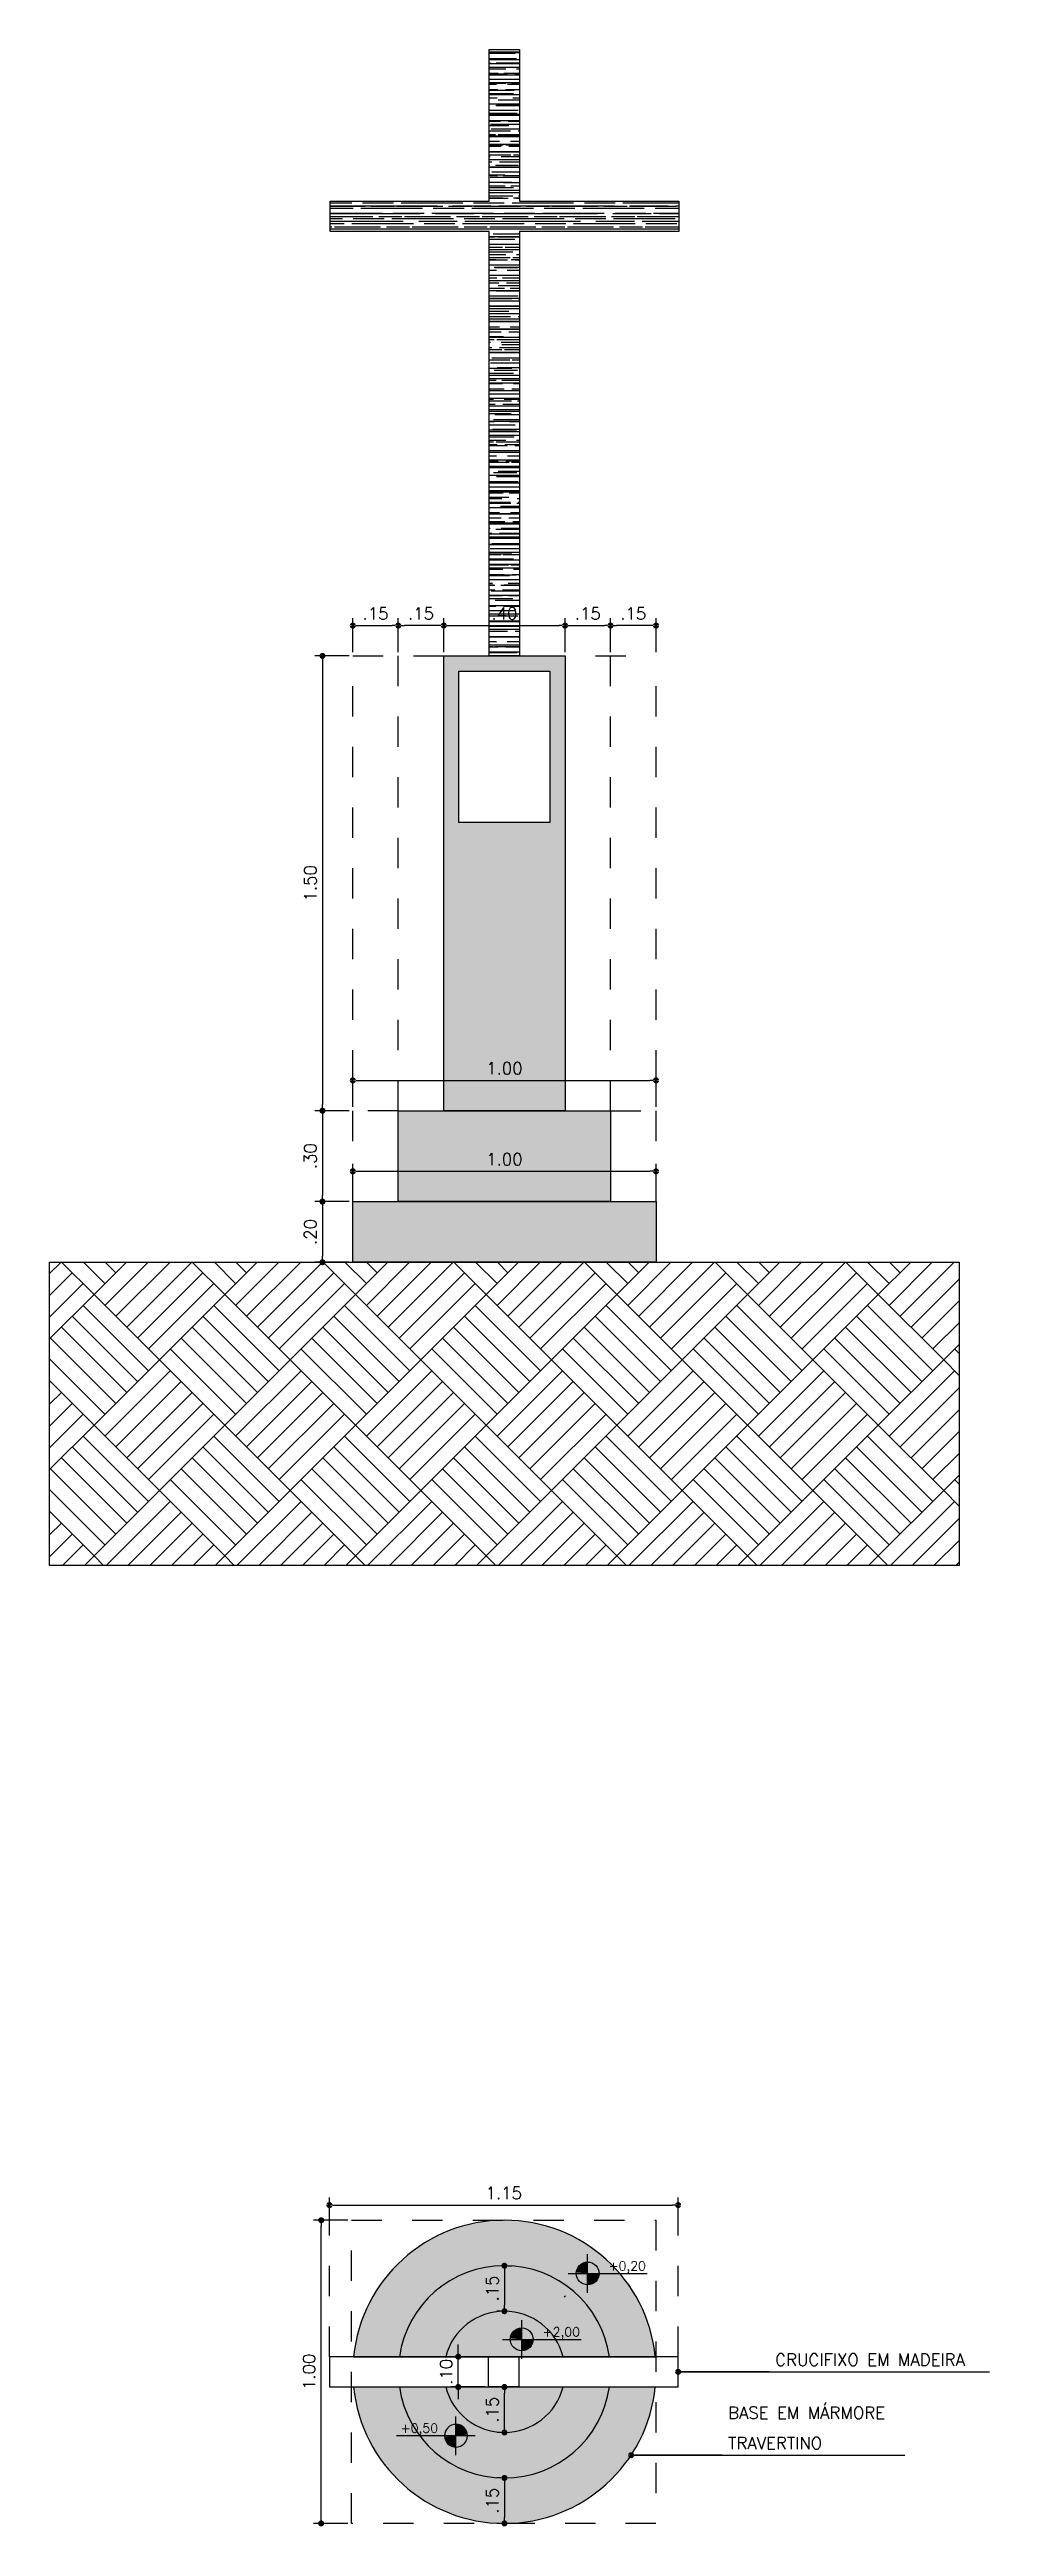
# Model space of a CAD drawing. Extents: x 387222 to 388513, y 9633222 to 9634061.
# Drawn here: x 387690.44 to 387693.54, y 9633411.66 to 9633419.83 of the extents above; entities that cross this region are included whole.
import ezdxf
from ezdxf.enums import TextEntityAlignment as Align

# ---------------------------------------------------------------- set-up
doc = ezdxf.new("R2010")
doc.units = 0
doc.header["$LTSCALE"] = 0.049213
doc.header["$PDSIZE"] = -2.5
doc.linetypes.add('ACAD_PROJEÇÃO', pattern=[0.2, 0.1, -0.1])
doc.layers.get('Defpoints').update_dxf_attribs({"color": 8})
for name, color, linetype in [('AI-Cotas', 12, 'Continuous'), ('AI-Hatch', 253, 'Continuous'), ('AI-Pen 01', 1, 'Continuous'), ('HACH', 8, 'Continuous'), ('HACHURA', 253, 'Continuous'), ('P2', 2, 'Continuous'), ('PROJEÇÃO', 8, 'ACAD_PROJEÇÃO')]:
    doc.layers.add(name, color=color, linetype=linetype)
doc.styles.add('RS', font='ROMANS.SHX', dxfattribs={"width": 1.1})
doc.styles.add('RS20', font='romans.shx', dxfattribs={"height": 0.04})
doc.dimstyles.new('Cota 20', dxfattribs={"dimscale": 0.02, "dimtxt": 0.04, "dimasz": 1, "dimexe": 1.25, "dimexo": 0.625, "dimgap": 1, "dimtad": 1, "dimzin": 4, "dimdsep": 46, "dimtxsty": 'RS20', "dimblk": 'DOT', "dimcen": 0.1, "dimclrt": 2, "dimadec": 0, "dimazin": 0, "dimtfac": 1, "dimtix": 1, "dimtmove": 0, "dimatfit": 3, "dimldrblk": 'DOT', "dimfxl": 1, "dimarcsym": 0})
pattern_1 = [(50, (0, 0), (0.0364369337992, -0.00318781710778), [0.00381, -0.04191]), (355, (0, 0), (-0.007048684285, 0.0382113690478), [0.003048, -0.033528116834]), (100.4514447, (0.003036, -0.000266), (0.02938824941807, 0.03502355038244), [0.00323800176, -0.03561804892]), (46.1842, (0, 0.01016), (0.05421580817843, -0.00840846558655), [0.005715, -0.062865]), (96.63555761, (0.00452, 0.00946), (0.0474808268103, 0.04948522491954), [0.004857004628, -0.053427121632]), (351.18415117, (0, 0.01016), (0.047480826813, 0.0494852249171), [0.004571993414, -0.050291946384]), (21, (0.00508, 0.00762), (0.03032287825383, -0.02045303963742), [0.00381, -0.04191]), (326, (0.00508, 0.00762), (0.01236040566953, 0.03683759322446), [0.003048, -0.033528]), (71.451445, (0.007607, 0.005916), (0.04268328385574, 0.01638455377718), [0.00323800176, -0.03561798752]), (37.5, (0, 0), (0.000617720650118, 0.01691100777463), [0, -0.0331216, 0, -0.034036, 0, -0.033655]), (7.5, (0, 0), (0.01336393250206, 0.020036114963624), [0, -0.0194056, 0, -0.0323596, 0, -0.012827]), (327.5, (-0.011328, 0), (0.027118119033374, -0.001145748798535), [0, -0.0127, 0, -0.039624, 0, -0.052578]), (317.5, (-0.016408, 0), (0.029625836277204, 0.005085298206667), [0, -0.01651, 0, -0.0263144, 0, -0.037338])]

# ---------------------------------------------------------------- blocks, each defined once
blk = doc.blocks.new('_Dot')
at = {"color": 0, "linetype": 'ByBlock', "lineweight": -2}
blk.add_line((-0.5, 0), (-1, 0), dxfattribs=at)
at = {"color": 0, "linetype": 'ByBlock', "const_width": 0.5}
blk.add_lwpolyline([(-0.25, 0, 1), (0.25, 0, 1)], format="xyb", close=True, dxfattribs=at)
blk = doc.blocks.new('*D547')
at = {"layer": 'AI-Cotas', "color": 0, "lineweight": -2, "transparency": 16777216}
for p, q in [((387692.1419, 9633417.8435), (387692.1419, 9633417.956)), ((387692.2919, 9633417.8435), (387692.2919, 9633417.956)), ((387692.1619, 9633417.931), (387692.2719, 9633417.931))]:
    blk.add_line(p, q, dxfattribs=at)
at = {"layer": 'Defpoints', "color": 0, "transparency": 16777216}
for p in [(387692.2919, 9633417.931), (387692.1419, 9633417.831), (387692.2919, 9633417.831)]:
    blk.add_point(p, dxfattribs=at)
at = {"layer": 'AI-Cotas', "color": 0, "lineweight": -2, "transparency": 16777216, "xscale": 0.02, "yscale": 0.02, "zscale": 0.02, "rotation": 180}
blk.add_blockref('_Dot', (387692.1419, 9633417.931), dxfattribs=at)
at = {"layer": 'AI-Cotas', "color": 0, "lineweight": -2, "transparency": 16777216, "xscale": 0.02, "yscale": 0.02, "zscale": 0.02}
blk.add_blockref('_Dot', (387692.2919, 9633417.931), dxfattribs=at)
at = {"layer": 'AI-Cotas', "color": 2, "transparency": 16777216, "insert": (387692.2169, 9633417.971), "char_height": 0.04, "attachment_point": 5, "style": 'RS20'}
blk.add_mtext('.15', dxfattribs=at)
blk = doc.blocks.new('*D548')
at = {"layer": 'AI-Cotas', "color": 0, "lineweight": -2, "transparency": 16777216}
for p, q in [((387692.2919, 9633417.8435), (387692.2919, 9633417.956)), ((387692.4419, 9633417.8435), (387692.4419, 9633417.956)), ((387692.4219, 9633417.931), (387692.3119, 9633417.931))]:
    blk.add_line(p, q, dxfattribs=at)
at = {"layer": 'Defpoints', "color": 0, "transparency": 16777216}
for p in [(387692.2919, 9633417.931), (387692.2919, 9633417.831), (387692.4419, 9633417.831)]:
    blk.add_point(p, dxfattribs=at)
at = {"layer": 'AI-Cotas', "color": 0, "lineweight": -2, "transparency": 16777216, "xscale": 0.02, "yscale": 0.02, "zscale": 0.02, "rotation": 180}
blk.add_blockref('_Dot', (387692.2919, 9633417.931), dxfattribs=at)
at = {"layer": 'AI-Cotas', "color": 0, "lineweight": -2, "transparency": 16777216, "xscale": 0.02, "yscale": 0.02, "zscale": 0.02}
blk.add_blockref('_Dot', (387692.4419, 9633417.931), dxfattribs=at)
at = {"layer": 'AI-Cotas', "color": 2, "transparency": 16777216, "insert": (387692.3669, 9633417.971), "char_height": 0.04, "attachment_point": 5, "style": 'RS20'}
blk.add_mtext('.15', dxfattribs=at)
blk = doc.blocks.new('*D550')
at = {"layer": 'AI-Cotas', "color": 0, "lineweight": -2, "transparency": 16777216}
for p, q in [((387691.5919, 9633417.8435), (387691.5919, 9633417.956)), ((387691.7419, 9633417.8435), (387691.7419, 9633417.956)), ((387691.7219, 9633417.931), (387691.6119, 9633417.931))]:
    blk.add_line(p, q, dxfattribs=at)
at = {"layer": 'Defpoints', "color": 0, "transparency": 16777216}
for p in [(387691.5919, 9633417.931), (387691.5919, 9633417.831), (387691.7419, 9633417.831)]:
    blk.add_point(p, dxfattribs=at)
at = {"layer": 'AI-Cotas', "color": 0, "lineweight": -2, "transparency": 16777216, "xscale": 0.02, "yscale": 0.02, "zscale": 0.02, "rotation": 180}
blk.add_blockref('_Dot', (387691.5919, 9633417.931), dxfattribs=at)
at = {"layer": 'AI-Cotas', "color": 0, "lineweight": -2, "transparency": 16777216, "xscale": 0.02, "yscale": 0.02, "zscale": 0.02}
blk.add_blockref('_Dot', (387691.7419, 9633417.931), dxfattribs=at)
at = {"layer": 'AI-Cotas', "color": 2, "transparency": 16777216, "insert": (387691.6669, 9633417.971), "char_height": 0.04, "attachment_point": 5, "style": 'RS20'}
blk.add_mtext('.15', dxfattribs=at)
blk = doc.blocks.new('*D549')
at = {"layer": 'AI-Cotas', "color": 0, "lineweight": -2, "transparency": 16777216}
for p, q in [((387691.4419, 9633417.8435), (387691.4419, 9633417.956)), ((387691.5919, 9633417.8435), (387691.5919, 9633417.956)), ((387691.4619, 9633417.931), (387691.5719, 9633417.931))]:
    blk.add_line(p, q, dxfattribs=at)
at = {"layer": 'Defpoints', "color": 0, "transparency": 16777216}
for p in [(387691.5919, 9633417.931), (387691.4419, 9633417.831), (387691.5919, 9633417.831)]:
    blk.add_point(p, dxfattribs=at)
at = {"layer": 'AI-Cotas', "color": 0, "lineweight": -2, "transparency": 16777216, "xscale": 0.02, "yscale": 0.02, "zscale": 0.02, "rotation": 180}
blk.add_blockref('_Dot', (387691.4419, 9633417.931), dxfattribs=at)
at = {"layer": 'AI-Cotas', "color": 0, "lineweight": -2, "transparency": 16777216, "xscale": 0.02, "yscale": 0.02, "zscale": 0.02}
blk.add_blockref('_Dot', (387691.5919, 9633417.931), dxfattribs=at)
at = {"layer": 'AI-Cotas', "color": 2, "transparency": 16777216, "insert": (387691.5169, 9633417.971), "char_height": 0.04, "attachment_point": 5, "style": 'RS20'}
blk.add_mtext('.15', dxfattribs=at)
blk = doc.blocks.new('*D551')
at = {"layer": 'AI-Cotas', "color": 0, "lineweight": -2, "transparency": 16777216}
for p, q in [((387691.7419, 9633417.8435), (387691.7419, 9633417.956)), ((387692.1419, 9633417.8435), (387692.1419, 9633417.956)), ((387691.7619, 9633417.931), (387692.1219, 9633417.931))]:
    blk.add_line(p, q, dxfattribs=at)
at = {"layer": 'Defpoints', "color": 0, "transparency": 16777216}
for p in [(387692.1419, 9633417.931), (387691.7419, 9633417.831), (387692.1419, 9633417.831)]:
    blk.add_point(p, dxfattribs=at)
at = {"layer": 'AI-Cotas', "color": 0, "lineweight": -2, "transparency": 16777216, "xscale": 0.02, "yscale": 0.02, "zscale": 0.02, "rotation": 180}
blk.add_blockref('_Dot', (387691.7419, 9633417.931), dxfattribs=at)
at = {"layer": 'AI-Cotas', "color": 0, "lineweight": -2, "transparency": 16777216, "xscale": 0.02, "yscale": 0.02, "zscale": 0.02}
blk.add_blockref('_Dot', (387692.1419, 9633417.931), dxfattribs=at)
at = {"layer": 'AI-Cotas', "color": 2, "transparency": 16777216, "insert": (387691.9419, 9633417.971), "char_height": 0.04, "attachment_point": 5, "style": 'RS20'}
blk.add_mtext('.40', dxfattribs=at)
blk = doc.blocks.new('*D555')
at = {"layer": 'AI-Cotas', "color": 0, "lineweight": -2, "transparency": 16777216}
for p, q in [((387691.4294, 9633417.831), (387691.3169, 9633417.831)), ((387691.3419, 9633417.811), (387691.3419, 9633416.351)), ((387691.4294, 9633416.331), (387691.3169, 9633416.331))]:
    blk.add_line(p, q, dxfattribs=at)
at = {"layer": 'Defpoints', "color": 0, "transparency": 16777216}
for p in [(387691.4419, 9633417.831), (387691.3419, 9633416.331), (387691.4419, 9633416.331)]:
    blk.add_point(p, dxfattribs=at)
at = {"layer": 'AI-Cotas', "color": 0, "lineweight": -2, "transparency": 16777216, "xscale": 0.02, "yscale": 0.02, "zscale": 0.02}
for p, rotation in [((387691.3419, 9633417.831), 90), ((387691.3419, 9633416.331), 270)]:
    blk.add_blockref('_Dot', p, dxfattribs=dict(at, rotation=rotation))
at = {"layer": 'AI-Cotas', "color": 2, "transparency": 16777216, "insert": (387691.3019, 9633417.081), "char_height": 0.04, "attachment_point": 5, "rotation": 90, "style": 'RS20'}
blk.add_mtext('1.50', dxfattribs=at)
blk = doc.blocks.new('*D556')
at = {"layer": 'AI-Cotas', "color": 0, "lineweight": -2, "transparency": 16777216}
for p, q in [((387691.4294, 9633416.331), (387691.3169, 9633416.331)), ((387691.3419, 9633416.311), (387691.3419, 9633416.051)), ((387691.4294, 9633416.031), (387691.3169, 9633416.031))]:
    blk.add_line(p, q, dxfattribs=at)
at = {"layer": 'Defpoints', "color": 0, "transparency": 16777216}
for p in [(387691.4419, 9633416.331), (387691.3419, 9633416.031), (387691.4419, 9633416.031)]:
    blk.add_point(p, dxfattribs=at)
at = {"layer": 'AI-Cotas', "color": 0, "lineweight": -2, "transparency": 16777216, "xscale": 0.02, "yscale": 0.02, "zscale": 0.02}
for p, rotation in [((387691.3419, 9633416.331), 90), ((387691.3419, 9633416.031), 270)]:
    blk.add_blockref('_Dot', p, dxfattribs=dict(at, rotation=rotation))
at = {"layer": 'AI-Cotas', "color": 2, "transparency": 16777216, "insert": (387691.3019, 9633416.181), "char_height": 0.04, "attachment_point": 5, "rotation": 90, "style": 'RS20'}
blk.add_mtext('.30', dxfattribs=at)
blk = doc.blocks.new('*D557')
at = {"layer": 'AI-Cotas', "color": 0, "lineweight": -2, "transparency": 16777216}
for p, q in [((387691.4294, 9633416.031), (387691.3169, 9633416.031)), ((387691.3419, 9633416.011), (387691.3419, 9633415.851)), ((387691.4294, 9633415.831), (387691.3169, 9633415.831))]:
    blk.add_line(p, q, dxfattribs=at)
at = {"layer": 'Defpoints', "color": 0, "transparency": 16777216}
for p in [(387691.4419, 9633416.031), (387691.3419, 9633415.831), (387691.4419, 9633415.831)]:
    blk.add_point(p, dxfattribs=at)
at = {"layer": 'AI-Cotas', "color": 0, "lineweight": -2, "transparency": 16777216, "xscale": 0.02, "yscale": 0.02, "zscale": 0.02}
for p, rotation in [((387691.3419, 9633416.031), 90), ((387691.3419, 9633415.831), 270)]:
    blk.add_blockref('_Dot', p, dxfattribs=dict(at, rotation=rotation))
at = {"layer": 'AI-Cotas', "color": 2, "transparency": 16777216, "insert": (387691.3019, 9633415.931), "char_height": 0.04, "attachment_point": 5, "rotation": 90, "style": 'RS20'}
blk.add_mtext('.20', dxfattribs=at)
blk = doc.blocks.new('*D558')
at = {"layer": 'AI-Cotas', "color": 0, "lineweight": -2, "transparency": 16777216}
for p, q in [((387691.4419, 9633416.0435), (387691.4419, 9633416.156)), ((387692.4419, 9633416.0435), (387692.4419, 9633416.156)), ((387691.4619, 9633416.131), (387692.4219, 9633416.131))]:
    blk.add_line(p, q, dxfattribs=at)
at = {"layer": 'Defpoints', "color": 0, "transparency": 16777216}
for p in [(387692.4419, 9633416.131), (387691.4419, 9633416.031), (387692.4419, 9633416.031)]:
    blk.add_point(p, dxfattribs=at)
at = {"layer": 'AI-Cotas', "color": 0, "lineweight": -2, "transparency": 16777216, "xscale": 0.02, "yscale": 0.02, "zscale": 0.02, "rotation": 180}
blk.add_blockref('_Dot', (387691.4419, 9633416.131), dxfattribs=at)
at = {"layer": 'AI-Cotas', "color": 0, "lineweight": -2, "transparency": 16777216, "xscale": 0.02, "yscale": 0.02, "zscale": 0.02}
blk.add_blockref('_Dot', (387692.4419, 9633416.131), dxfattribs=at)
at = {"layer": 'AI-Cotas', "color": 2, "transparency": 16777216, "insert": (387691.9419, 9633416.171), "char_height": 0.04, "attachment_point": 5, "style": 'RS20'}
blk.add_mtext('1.00', dxfattribs=at)
blk = doc.blocks.new('*D559')
at = {"layer": 'AI-Cotas', "color": 0, "lineweight": -2, "transparency": 16777216}
for p, q in [((387691.4419, 9633416.3435), (387691.4419, 9633416.456)), ((387691.4619, 9633416.431), (387692.4219, 9633416.431)), ((387692.4419, 9633416.3435), (387692.4419, 9633416.456))]:
    blk.add_line(p, q, dxfattribs=at)
at = {"layer": 'Defpoints', "color": 0, "transparency": 16777216}
for p in [(387692.4419, 9633416.431), (387691.4419, 9633416.331), (387692.4419, 9633416.331)]:
    blk.add_point(p, dxfattribs=at)
at = {"layer": 'AI-Cotas', "color": 0, "lineweight": -2, "transparency": 16777216, "xscale": 0.02, "yscale": 0.02, "zscale": 0.02, "rotation": 180}
blk.add_blockref('_Dot', (387691.4419, 9633416.431), dxfattribs=at)
at = {"layer": 'AI-Cotas', "color": 0, "lineweight": -2, "transparency": 16777216, "xscale": 0.02, "yscale": 0.02, "zscale": 0.02}
blk.add_blockref('_Dot', (387692.4419, 9633416.431), dxfattribs=at)
at = {"layer": 'AI-Cotas', "color": 2, "transparency": 16777216, "insert": (387691.9419, 9633416.471), "char_height": 0.04, "attachment_point": 5, "style": 'RS20'}
blk.add_mtext('1.00', dxfattribs=at)
blk = doc.blocks.new('*D566')
at = {"layer": 'AI-Cotas', "color": 0, "lineweight": -2, "transparency": 16777216}
for p, q in [((387691.4252, 9633412.6714), (387691.3127, 9633412.6714)), ((387691.3377, 9633411.6914), (387691.3377, 9633412.6514)), ((387691.4252, 9633411.6714), (387691.3127, 9633411.6714))]:
    blk.add_line(p, q, dxfattribs=at)
at = {"layer": 'Defpoints', "color": 0, "transparency": 16777216}
for p in [(387691.3377, 9633412.6714), (387691.4377, 9633412.6714), (387691.4377, 9633411.6714)]:
    blk.add_point(p, dxfattribs=at)
at = {"layer": 'AI-Cotas', "color": 0, "lineweight": -2, "transparency": 16777216, "xscale": 0.02, "yscale": 0.02, "zscale": 0.02}
for p, rotation in [((387691.3377, 9633412.6714), 90), ((387691.3377, 9633411.6714), 270)]:
    blk.add_blockref('_Dot', p, dxfattribs=dict(at, rotation=rotation))
at = {"layer": 'AI-Cotas', "color": 2, "transparency": 16777216, "insert": (387691.2977, 9633412.1714), "char_height": 0.04, "attachment_point": 5, "rotation": 90, "style": 'RS20'}
blk.add_mtext('1.00', dxfattribs=at)
blk = doc.blocks.new('*D567')
at = {"layer": 'AI-Cotas', "color": 0, "lineweight": -2, "transparency": 16777216}
for p, q in [((387691.9419, 9633412.5014), (387691.9419, 9633412.3914)), ((387691.9544, 9633412.5214), (387691.9669, 9633412.5214)), ((387691.9294, 9633412.3714), (387691.9169, 9633412.3714))]:
    blk.add_line(p, q, dxfattribs=at)
at = {"layer": 'Defpoints', "color": 0, "transparency": 16777216}
for p in [(387691.9419, 9633412.5214), (387691.9419, 9633412.3714), (387691.9419, 9633412.3714)]:
    blk.add_point(p, dxfattribs=at)
at = {"layer": 'AI-Cotas', "color": 0, "lineweight": -2, "transparency": 16777216, "xscale": 0.02, "yscale": 0.02, "zscale": 0.02}
for p, rotation in [((387691.9419, 9633412.5214), 90), ((387691.9419, 9633412.3714), 270)]:
    blk.add_blockref('_Dot', p, dxfattribs=dict(at, rotation=rotation))
at = {"layer": 'AI-Cotas', "color": 2, "transparency": 16777216, "insert": (387691.9019, 9633412.4464), "char_height": 0.04, "attachment_point": 5, "rotation": 90, "style": 'RS20'}
blk.add_mtext('.15', dxfattribs=at)
blk = doc.blocks.new('*D568')
at = {"layer": 'AI-Cotas', "color": 0, "lineweight": -2, "transparency": 16777216}
for p, q in [((387691.9294, 9633411.8214), (387691.9169, 9633411.8214)), ((387691.9419, 9633411.8014), (387691.9419, 9633411.6914)), ((387691.9294, 9633411.6714), (387691.9169, 9633411.6714))]:
    blk.add_line(p, q, dxfattribs=at)
at = {"layer": 'Defpoints', "color": 0, "transparency": 16777216}
for p in [(387691.9419, 9633411.8214), (387691.9419, 9633411.6714), (387691.9419, 9633411.6714)]:
    blk.add_point(p, dxfattribs=at)
at = {"layer": 'AI-Cotas', "color": 0, "lineweight": -2, "transparency": 16777216, "xscale": 0.02, "yscale": 0.02, "zscale": 0.02}
for p, rotation in [((387691.9419, 9633411.8214), 90), ((387691.9419, 9633411.6714), 270)]:
    blk.add_blockref('_Dot', p, dxfattribs=dict(at, rotation=rotation))
at = {"layer": 'AI-Cotas', "color": 2, "transparency": 16777216, "insert": (387691.9019, 9633411.7464), "char_height": 0.04, "attachment_point": 5, "rotation": 90, "style": 'RS20'}
blk.add_mtext('.15', dxfattribs=at)
blk = doc.blocks.new('*D569')
at = {"layer": 'AI-Cotas', "color": 0, "lineweight": -2, "transparency": 16777216}
for p, q in [((387691.9294, 9633412.1214), (387691.9169, 9633412.1214)), ((387691.9419, 9633411.9914), (387691.9419, 9633412.1014)), ((387691.9294, 9633411.9714), (387691.9169, 9633411.9714))]:
    blk.add_line(p, q, dxfattribs=at)
at = {"layer": 'Defpoints', "color": 0, "transparency": 16777216}
for p in [(387691.9419, 9633412.1214), (387691.9419, 9633412.1214), (387691.9419, 9633411.9714)]:
    blk.add_point(p, dxfattribs=at)
at = {"layer": 'AI-Cotas', "color": 0, "lineweight": -2, "transparency": 16777216, "xscale": 0.02, "yscale": 0.02, "zscale": 0.02}
for p, rotation in [((387691.9419, 9633412.1214), 90), ((387691.9419, 9633411.9714), 270)]:
    blk.add_blockref('_Dot', p, dxfattribs=dict(at, rotation=rotation))
at = {"layer": 'AI-Cotas', "color": 2, "transparency": 16777216, "insert": (387691.9019, 9633412.0464), "char_height": 0.04, "attachment_point": 5, "rotation": 90, "style": 'RS20'}
blk.add_mtext('.15', dxfattribs=at)
blk = doc.blocks.new('*D570')
at = {"layer": 'AI-Cotas', "color": 0, "lineweight": -2, "transparency": 16777216}
for p, q in [((387691.3647, 9633412.6839), (387691.3647, 9633412.7464)), ((387691.3847, 9633412.7214), (387692.4947, 9633412.7214)), ((387692.5147, 9633412.6839), (387692.5147, 9633412.7464))]:
    blk.add_line(p, q, dxfattribs=at)
at = {"layer": 'Defpoints', "color": 0, "transparency": 16777216}
for p in [(387692.5147, 9633412.7214), (387691.3647, 9633412.6714), (387692.5147, 9633412.6714)]:
    blk.add_point(p, dxfattribs=at)
at = {"layer": 'AI-Cotas', "color": 0, "lineweight": -2, "transparency": 16777216, "xscale": 0.02, "yscale": 0.02, "zscale": 0.02, "rotation": 180}
blk.add_blockref('_Dot', (387691.3647, 9633412.7214), dxfattribs=at)
at = {"layer": 'AI-Cotas', "color": 0, "lineweight": -2, "transparency": 16777216, "xscale": 0.02, "yscale": 0.02, "zscale": 0.02}
blk.add_blockref('_Dot', (387692.5147, 9633412.7214), dxfattribs=at)
at = {"layer": 'AI-Cotas', "color": 2, "transparency": 16777216, "insert": (387691.9397, 9633412.7614), "char_height": 0.04, "attachment_point": 5, "style": 'RS20'}
blk.add_mtext('1.15', dxfattribs=at)
blk = doc.blocks.new('*D571')
at = {"layer": 'AI-Cotas', "color": 0, "lineweight": -2, "transparency": 16777216}
for p, q in [((387691.8772, 9633412.2214), (387691.7647, 9633412.2214)), ((387691.7897, 9633412.2414), (387691.7897, 9633412.2614)), ((387691.7897, 9633412.1214), (387691.7897, 9633412.2214)), ((387691.8772, 9633412.1214), (387691.7647, 9633412.1214)), ((387691.7897, 9633412.1014), (387691.7897, 9633412.0814))]:
    blk.add_line(p, q, dxfattribs=at)
at = {"layer": 'Defpoints', "color": 0, "transparency": 16777216}
for p in [(387691.7897, 9633412.2214), (387691.8897, 9633412.2214), (387691.8897, 9633412.1214)]:
    blk.add_point(p, dxfattribs=at)
at = {"layer": 'AI-Cotas', "color": 0, "lineweight": -2, "transparency": 16777216, "xscale": 0.02, "yscale": 0.02, "zscale": 0.02}
for p, rotation in [((387691.7897, 9633412.2214), 270), ((387691.7897, 9633412.1214), 90)]:
    blk.add_blockref('_Dot', p, dxfattribs=dict(at, rotation=rotation))
at = {"layer": 'AI-Cotas', "color": 2, "transparency": 16777216, "insert": (387691.7497, 9633412.1714), "char_height": 0.04, "attachment_point": 5, "rotation": 90, "style": 'RS20'}
blk.add_mtext('.10', dxfattribs=at)
blk = doc.blocks.new('niv-plan')
at = {"color": 0}
for p, q in [((-0.17, 0), (0.522, 0)), ((0, -0.17), (0, 0.17))]:
    blk.add_line(p, q, dxfattribs=at)
at = {"color": 250, "const_width": 0.1}
for points in [[(0, 0.05, 0.414214), (-0.05, 0, 1)], [(0, -0.05, 0.414214), (0.05, 0, 1)]]:
    blk.add_lwpolyline(points, format="xyb", dxfattribs=at)
at = {"color": 0}
blk.add_circle((0, 0), 0.1, dxfattribs=at)
at = {"color": 2, "style": 'RS'}
blk.add_attdef('RN0,00', text='', height=0.08, dxfattribs=at).set_placement((0.512, 0.026), align=Align.RIGHT)

msp = doc.modelspace()

# ---------------------------------------------------------------- hatches: boundary and pattern name
at = {"layer": 'AI-Hatch', "true_color": 0xab9e6e}
h = msp.add_hatch(dxfattribs=at)
h.set_pattern_fill('AR-RROOF', color=33, scale=0.001, style=0)
h.set_pattern_definition([(0, (-5, 0), (0.05588, 0.0254), [0.381, -0.0508, 0.127, -0.0254]), (0, (-4.966218, 0.0127), (-0.0254, 0.033782), [0.0762, -0.008382, 0.1524, -0.01905]), (0, (-4.9873, 0.02159), (0.13208, 0.017018), [0.2032, -0.03556, 0.1016, -0.0254])])
h.paths.add_polyline_path([(387691.9919, 9633417.831), (387691.8919, 9633417.831), (387691.8919, 9633419.231), (387691.3669, 9633419.231), (387691.3669, 9633419.331), (387691.8919, 9633419.331), (387691.8919, 9633419.831), (387691.9919, 9633419.831), (387691.9919, 9633419.331), (387692.5169, 9633419.331), (387692.5169, 9633419.231), (387691.9919, 9633419.231)])
at = {"layer": 'HACH'}
h = msp.add_hatch(dxfattribs=at)
h.set_pattern_fill('AR-PARQ1', color=256, scale=0.001, angle=45)
h.set_pattern_definition([(135, (0, 0), (-0.431052293811, 3e-17), [0.3048, -0.3048]), (135, (0.03592, 0.03592), (-0.431052293811, 3e-17), [0.3048, -0.3048]), (135, (0.07184, 0.07184), (-0.431052293811, 3e-17), [0.3048, -0.3048]), (135, (0.10776, 0.10776), (-0.431052293811, 3e-17), [0.3048, -0.3048]), (135, (0.14368, 0.14368), (-0.431052293811, 3e-17), [0.3048, -0.3048]), (135, (0.1796, 0.1796), (-0.431052293811, 3e-17), [0.3048, -0.3048]), (135, (0.21553, 0.21553), (-0.431052293811, 3e-17), [0.3048, -0.3048]), (45, (-0.21553, 0.21553), (0.431052293811, -3e-17), [0.3048, -0.3048]), (45, (-0.25145, 0.25145), (0.431052293811, -3e-17), [0.3048, -0.3048]), (45, (-0.28737, 0.28737), (0.431052293811, -3e-17), [0.3048, -0.3048]), (45, (-0.3233, 0.3233), (0.431052293811, -3e-17), [0.3048, -0.3048]), (45, (-0.3592, 0.3592), (0.431052293811, -3e-17), [0.3048, -0.3048]), (45, (-0.39513, 0.39513), (0.431052293811, -3e-17), [0.3048, -0.3048]), (45, (-0.43105, 0.43105), (0.431052293811, -3e-17), [0.3048, -0.3048])])
h.paths.add_polyline_path([(387692.4419, 9633415.831), (387693.4419, 9633415.831), (387693.4419, 9633414.831), (387690.4419, 9633414.831), (387690.4419, 9633415.831)])
at = {"layer": 'HACHURA'}
h = msp.add_hatch(dxfattribs=at)
h.set_pattern_fill('AR-CONC', color=256, scale=0.0002)
h.set_pattern_definition(pattern_1)
h.paths.add_polyline_path([(387692.1419, 9633417.831), (387691.7419, 9633417.831), (387691.7419, 9633416.331), (387692.1419, 9633416.331)])
h.paths.add_polyline_path([(387691.7919, 9633417.281), (387691.7919, 9633417.781), (387692.0919, 9633417.781), (387692.0919, 9633417.281)], flags=16)
h.paths.add_polyline_path([(387692.2919, 9633416.331), (387691.5919, 9633416.331), (387691.5919, 9633416.031), (387692.2919, 9633416.031)])
h.paths.add_polyline_path([(387692.4419, 9633416.031), (387691.4419, 9633416.031), (387691.4419, 9633415.831), (387692.4419, 9633415.831)])
h = msp.add_hatch(dxfattribs=at)
h.set_pattern_fill('AR-CONC', color=256, scale=0.0002)
h.set_pattern_definition(pattern_1)
edge = h.paths.add_edge_path()
edge.add_line((387691.4444, 9633412.2214), (387692.4394, 9633412.2214))
edge.add_arc((387691.9419, 9633412.1714), 0.5, 5.73631, 174.26369)
h = msp.add_hatch(dxfattribs=at)
h.set_pattern_fill('AR-CONC', color=256, scale=0.0002)
h.set_pattern_definition(pattern_1)
edge = h.paths.add_edge_path()
edge.add_line((387691.4444, 9633412.1214), (387692.4394, 9633412.1214))
edge.add_arc((387691.9419, 9633412.1714), 0.5, 185.73631, 354.26369, ccw=False)

# ---------------------------------------------------------------- linework, layer by layer
for points in [[(387692.4419, 9633415.831), (387693.4419, 9633415.831), (387693.4419, 9633414.831), (387690.4419, 9633414.831), (387690.4419, 9633415.831), (387692.4419, 9633415.831)], [(387692.1391, 9633412.4186), (387692.1431, 9633412.4225)]]:
    msp.add_lwpolyline(points)
at = {"layer": 'AI-Cotas'}
for points in [[(387692.8147, 9633412.1714), (387692.5147, 9633412.1714)], [(387692.6595, 9633411.8964), (387692.3595, 9633411.8964)]]:
    msp.add_lwpolyline(points, dxfattribs=at)
at = {"layer": 'P2'}
for points in [[(387691.9919, 9633417.831), (387691.8919, 9633417.831), (387691.8919, 9633419.231), (387691.3669, 9633419.231), (387691.3669, 9633419.331), (387691.8919, 9633419.331), (387691.8919, 9633419.831), (387691.9919, 9633419.831), (387691.9919, 9633419.331), (387692.5169, 9633419.331), (387692.5169, 9633419.231), (387691.9919, 9633419.231)], [(387692.1419, 9633416.331), (387691.7419, 9633416.331), (387691.7419, 9633417.831), (387692.1419, 9633417.831)], [(387692.0919, 9633417.281), (387691.7919, 9633417.281), (387691.7919, 9633417.781), (387692.0919, 9633417.781)], [(387692.2919, 9633416.031), (387691.5919, 9633416.031), (387691.5919, 9633416.331), (387692.2919, 9633416.331)], [(387692.4419, 9633415.831), (387691.4419, 9633415.831), (387691.4419, 9633416.031), (387692.4419, 9633416.031)], [(387691.3647, 9633412.1214), (387692.5147, 9633412.1214), (387692.5147, 9633412.2214), (387691.3647, 9633412.2214)], [(387691.8897, 9633412.2214), (387691.9897, 9633412.2214), (387691.9897, 9633412.1214), (387691.8897, 9633412.1214)]]:
    msp.add_lwpolyline(points, close=True, dxfattribs=at)
msp.add_lwpolyline([(387691.4444, 9633412.2214), (387692.4394, 9633412.2214, 0.904579)], format="xyb", close=True, dxfattribs=at)
for radius, start, end in [(0.35, 8.2091, 171.7909), (0.2, 14.47015, 165.52985), (0.5, 185.74203, 354.25797), (0.35, 188.21732, 351.78268), (0.2, 194.48487, 345.51513)]:
    msp.add_arc((387691.9419, 9633412.1714), radius, start, end, dxfattribs=at)
at = {"layer": 'PROJEÇÃO', "ltscale": 10}
for points in [[(387691.4419, 9633416.031), (387691.4419, 9633417.831)], [(387691.4419, 9633417.831), (387692.4419, 9633417.831)], [(387691.5919, 9633416.331), (387691.5919, 9633417.831)], [(387692.2919, 9633416.331), (387692.2919, 9633417.831)], [(387692.4419, 9633416.031), (387692.4419, 9633417.831)], [(387691.5919, 9633416.331), (387691.4419, 9633416.331)], [(387692.2919, 9633416.331), (387692.4419, 9633416.331)], [(387691.3647, 9633412.2214), (387691.3647, 9633412.7714)], [(387692.5147, 9633412.2214), (387692.5147, 9633412.7714)]]:
    msp.add_lwpolyline(points, dxfattribs=at)
msp.add_lwpolyline([(387692.4417, 9633412.6714), (387692.4417, 9633411.6714), (387691.4377, 9633411.6714), (387691.4377, 9633412.6714)], close=True, dxfattribs=at)

# ---------------------------------------------------------------- block references
at = {"layer": 'AI-Pen 01', "xscale": 0.375, "yscale": 0.375, "zscale": 0.375}
for p, values in [((387692.2164, 9633412.4959), {'RN0,00': '+0,20'}), ((387691.999, 9633412.2785), {'RN0,00': '+2,00'})]:
    msp.add_blockref('niv-plan', p, dxfattribs=at).add_auto_attribs(values)
at = {"layer": 'AI-Pen 01'}
ref = msp.add_blockref('niv-plan', (387691.7821, 9633411.9607), dxfattribs=dict(at, xscale=-0.375, yscale=0.375, zscale=0.375))
ref.add_attrib('RN0,00', '+0,50', dxfattribs={"layer": '0', "color": 2, "height": 0.03, "style": 'RS'}).set_placement((387691.7229, 9633411.9706), align=Align.RIGHT)

# ---------------------------------------------------------------- texts
at = {"layer": 'AI-Cotas', "char_height": 0.04, "attachment_point": 7, "style": 'RS20'}
for s, insert in [('\\pxsm1.5;CRUCIFIXO EM MADEIRA', (387692.8347, 9633412.1914)), ('\\pxsm1.5;BASE EM MÁRMORE\\PTRAVERTINO', (387692.6795, 9633411.9164))]:
    msp.add_mtext(s, dxfattribs=dict(at, insert=insert))

# ---------------------------------------------------------------- dimensions: what is measured, and where the dimension line sits
at = {"layer": 'AI-Cotas'}
for base, p1, p2, angle, picture, middle in [((387691.5919, 9633417.931), (387691.4419, 9633417.831), (387691.5919, 9633417.831), 0, '*D549', (387691.5169, 9633417.931)), ((387691.5919, 9633417.931), (387691.7419, 9633417.831), (387691.5919, 9633417.831), 180, '*D550', (387691.6669, 9633417.931)), ((387692.2919, 9633417.931), (387692.4419, 9633417.831), (387692.2919, 9633417.831), 180, '*D548', (387692.3669, 9633417.931))]:
    dim = msp.add_linear_dim(base=base, p1=p1, p2=p2, angle=angle, dimstyle='Cota 20', dxfattribs=at)
    dim.commit()
    dim.dimension.update_dxf_attribs({"geometry": picture, "text_midpoint": middle, "dimtype": 160})
for base, p1, p2, picture, middle in [((387692.1419, 9633417.931), (387691.7419, 9633417.831), (387692.1419, 9633417.831), '*D551', (387691.9419, 9633417.971)), ((387692.4419, 9633416.431), (387691.4419, 9633416.331), (387692.4419, 9633416.331), '*D559', (387691.9419, 9633416.471)), ((387692.4419, 9633416.131), (387691.4419, 9633416.031), (387692.4419, 9633416.031), '*D558', (387691.9419, 9633416.171)), ((387692.5147, 9633412.7214), (387691.3647, 9633412.6714), (387692.5147, 9633412.6714), '*D570', (387691.9397, 9633412.7614))]:
    dim = msp.add_linear_dim(base=base, p1=p1, p2=p2, dimstyle='Cota 20', dxfattribs=at)
    dim.commit()
    dim.dimension.update_dxf_attribs({"geometry": picture, "text_midpoint": middle})
dim = msp.add_linear_dim(base=(387692.2919, 9633417.931), p1=(387692.1419, 9633417.831), p2=(387692.2919, 9633417.831), dimstyle='Cota 20', dxfattribs=at)
dim.commit()
dim.dimension.update_dxf_attribs({"geometry": '*D547', "text_midpoint": (387692.2169, 9633417.931), "dimtype": 160})
for base, p1, p2, angle, picture, middle in [((387691.3419, 9633416.331), (387691.4419, 9633417.831), (387691.4419, 9633416.331), 90, '*D555', (387691.3019, 9633417.081)), ((387691.3419, 9633416.031), (387691.4419, 9633416.331), (387691.4419, 9633416.031), 90, '*D556', (387691.3019, 9633416.181)), ((387691.3419, 9633415.831), (387691.4419, 9633416.031), (387691.4419, 9633415.831), 90, '*D557', (387691.3019, 9633415.931)), ((387691.3377, 9633412.6714), (387691.4377, 9633411.6714), (387691.4377, 9633412.6714), 90, '*D566', (387691.2977, 9633412.1714)), ((387691.9419, 9633412.3714), (387691.9419, 9633412.5214), (387691.9419, 9633412.3714), 90, '*D567', (387691.9019, 9633412.4464)), ((387691.7897, 9633412.2214), (387691.8897, 9633412.1214), (387691.8897, 9633412.2214), 90, '*D571', (387691.7497, 9633412.1714)), ((387691.9419, 9633412.1214), (387691.9419, 9633411.9714), (387691.9419, 9633412.1214), 270, '*D569', (387691.9019, 9633412.0464)), ((387691.9419, 9633411.6714), (387691.9419, 9633411.8214), (387691.9419, 9633411.6714), 270, '*D568', (387691.9019, 9633411.7464))]:
    dim = msp.add_linear_dim(base=base, p1=p1, p2=p2, angle=angle, dimstyle='Cota 20', dxfattribs=at)
    dim.commit()
    dim.dimension.update_dxf_attribs({"geometry": picture, "text_midpoint": middle})

# ---------------------------------------------------------------- leaders
at = {"layer": 'AI-Cotas', "annotation_type": 0, "has_hookline": 1, "hookline_direction": 0}
for points, text_width in [([(387692.5147, 9633412.1714), (387692.8147, 9633412.1714)], 0.7067), ([(387692.3595, 9633411.8964), (387692.6595, 9633411.8964)], 0.5829)]:
    msp.add_leader(points, dimstyle='Cota 20', dxfattribs=dict(at, text_width=text_width))

doc.saveas('drawing.dxf')
